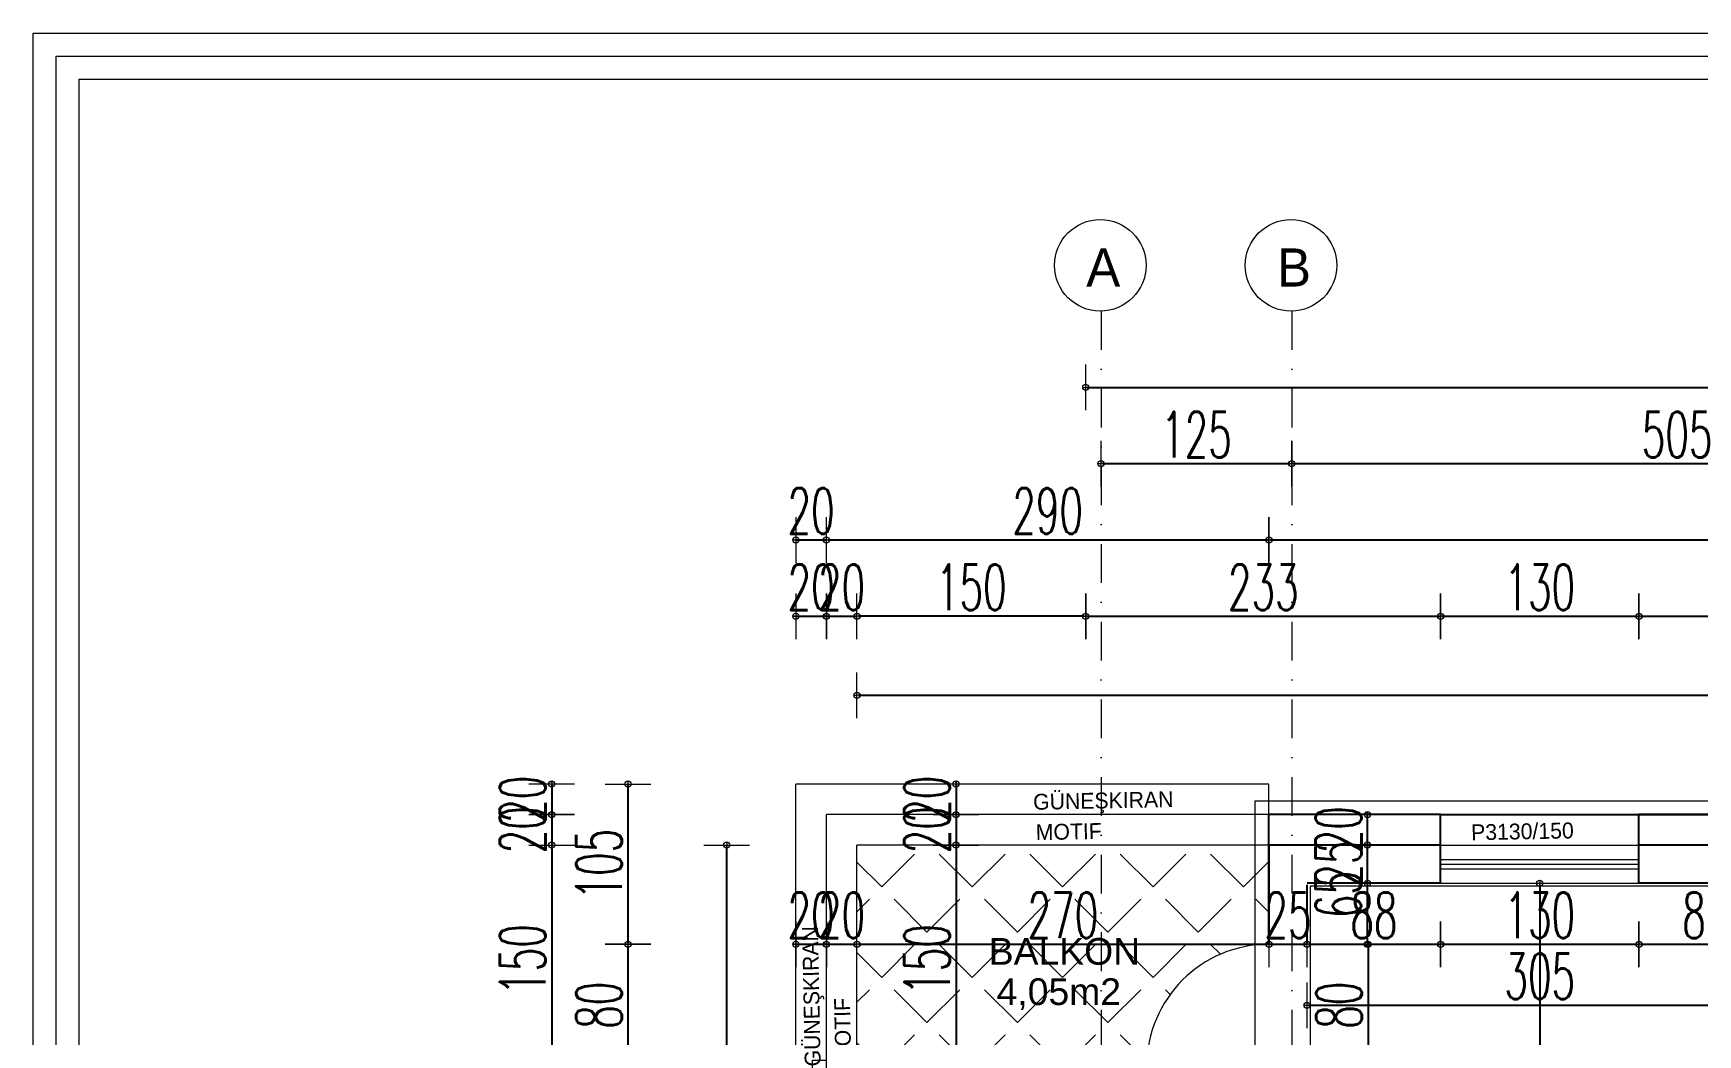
# Model space of a CAD drawing. Header units: millimetres. Extents: x -16104 to 67872, y -88009 to 12107.
# Drawn here: x 21110 to 22201, y 11451 to 12107 of the extents above; entities that cross this region are included whole.
import ezdxf

# ---------------------------------------------------------------- set-up
doc = ezdxf.new("R2010")
doc.units = ezdxf.units.MM
doc.linetypes.add('ACAD_ISO07W100', pattern=[3, 0, -3])
doc.linetypes.add('DASHDOTX2', pattern=[50.8, 25.4, -12.7, 0, -12.7])
doc.layers.get('0').update_dxf_attribs({"color": 241})
for name, color, linetype, lineweight in [('AKS', 1, 'ACAD_ISO07W100', 5), ('akslar', 144, 'Continuous', 20), ('balkon', 6, 'Continuous', 5), ('c05', 32, 'Continuous', 13), ('duvar', 123, 'Continuous', 25), ('emsal&kolon', 1, 'Continuous', 5), ('kapı', 3, 'Continuous', 5), ('OLCU', 54, 'Continuous', 13), ('pencere', 5, 'Continuous', 5), ('POZ', 36, 'Continuous', 18), ('SıVA', 40, 'Continuous', 9), ('ÖLÇÜ', 252, 'Continuous', 20)]:
    doc.layers.add(name, color=color, linetype=linetype, lineweight=lineweight)
doc.styles.add('DIM', font='Txttw.shx', dxfattribs={"width": 0.6})
doc.styles.add('M2', font='stylu.ttf', dxfattribs={"height": 10})
doc.dimstyles.new('50', dxfattribs={"dimscale": 0, "dimtxt": 30, "dimasz": 1, "dimexe": 0, "dimexo": 2, "dimgap": 4, "dimtad": 1, "dimdec": 0, "dimzin": 0, "dimdsep": 46, "dimtxsty": 'DIM', "dimblk1": 'DOT', "dimblk2": 'DOT', "dimsah": 1, "dimcen": 1.5, "dimdle": 3, "dimse1": 1, "dimse2": 1, "dimclrd": 256, "dimclre": 9, "dimclrt": 256, "dimadec": 0, "dimazin": 0, "dimtfac": 0.24, "dimtdec": 0, "dimtix": 1, "dimtmove": 2, "dimatfit": 3, "dimldrblk": 'DOT', "dimfxl": 0, "dimtolj": 1, "dimtzin": 15, "dimarcsym": 0})

# ---------------------------------------------------------------- blocks, each defined once
blk = doc.blocks.new('DOT')
for p, q in [((0, 15), (0, -15)), ((-2, 0), (0, 0)), ((2, 0), (0, 0))]:
    blk.add_line(p, q)
blk.add_circle((0, 0), 2)
blk = doc.blocks.new('*D4825')
at = {"layer": 'Defpoints', "color": 0, "transparency": 16777216}
for p in [(21609.8, 11510), (21629.8, 11510), (21629.8, 11510)]:
    blk.add_point(p, dxfattribs=at)
at = {"layer": 'OLCU', "lineweight": -2, "transparency": 16777216}
for p, q in [((21608.8, 11510), (21607.8, 11510)), ((21609.8, 11510), (21629.8, 11510)), ((21630.8, 11510), (21631.8, 11510))]:
    blk.add_line(p, q, dxfattribs=at)
blk.add_blockref('DOT', (21609.8, 11510), dxfattribs=at)
at = {"layer": 'OLCU', "lineweight": -2, "transparency": 16777216, "rotation": 180}
blk.add_blockref('DOT', (21629.8, 11510), dxfattribs=at)
at = {"layer": 'OLCU', "transparency": 16777216, "insert": (21619.8, 11529), "char_height": 30, "attachment_point": 5, "style": 'DIM'}
blk.add_mtext('\\A1;20', dxfattribs=at)
blk = doc.blocks.new('*D5136')
at = {"layer": 'Defpoints', "color": 0, "transparency": 16777216}
for p in [(21629.8, 11510), (21649.8, 11510), (21649.8, 11510)]:
    blk.add_point(p, dxfattribs=at)
at = {"layer": 'OLCU', "lineweight": -2, "transparency": 16777216}
for p, q in [((21628.8, 11510), (21627.8, 11510)), ((21629.8, 11510), (21649.8, 11510)), ((21650.8, 11510), (21651.8, 11510))]:
    blk.add_line(p, q, dxfattribs=at)
blk.add_blockref('DOT', (21629.8, 11510), dxfattribs=at)
at = {"layer": 'OLCU', "lineweight": -2, "transparency": 16777216, "rotation": 180}
blk.add_blockref('DOT', (21649.8, 11510), dxfattribs=at)
at = {"layer": 'OLCU', "transparency": 16777216, "insert": (21639.8, 11529), "char_height": 30, "attachment_point": 5, "style": 'DIM'}
blk.add_mtext('\\A1;20', dxfattribs=at)
blk = doc.blocks.new('*D5137')
at = {"layer": 'Defpoints', "color": 0, "transparency": 16777216}
for p in [(21649.8, 11510), (21919.8, 11510), (21919.8, 11510)]:
    blk.add_point(p, dxfattribs=at)
at = {"layer": 'OLCU', "lineweight": -2, "transparency": 16777216}
blk.add_line((21650.8, 11510), (21918.8, 11510), dxfattribs=at)
at = {"layer": 'OLCU', "lineweight": -2, "transparency": 16777216, "rotation": 180}
blk.add_blockref('DOT', (21649.8, 11510), dxfattribs=at)
at = {"layer": 'OLCU', "lineweight": -2, "transparency": 16777216}
blk.add_blockref('DOT', (21919.8, 11510), dxfattribs=at)
at = {"layer": 'OLCU', "transparency": 16777216, "insert": (21784.8, 11529), "char_height": 30, "attachment_point": 5, "style": 'DIM'}
blk.add_mtext('\\A1;270', dxfattribs=at)
blk = doc.blocks.new('*D5138')
at = {"layer": 'Defpoints', "color": 0, "transparency": 16777216}
for p in [(21919.8, 11510), (21944.8, 11510), (21944.8, 11510)]:
    blk.add_point(p, dxfattribs=at)
at = {"layer": 'OLCU', "lineweight": -2, "transparency": 16777216}
for p, q in [((21918.8, 11510), (21917.8, 11510)), ((21919.8, 11510), (21944.8, 11510)), ((21945.8, 11510), (21946.8, 11510))]:
    blk.add_line(p, q, dxfattribs=at)
blk.add_blockref('DOT', (21919.8, 11510), dxfattribs=at)
at = {"layer": 'OLCU', "lineweight": -2, "transparency": 16777216, "rotation": 180}
blk.add_blockref('DOT', (21944.8, 11510), dxfattribs=at)
at = {"layer": 'OLCU', "transparency": 16777216, "insert": (21932.3, 11529), "char_height": 30, "attachment_point": 5, "style": 'DIM'}
blk.add_mtext('\\A1;25', dxfattribs=at)
blk = doc.blocks.new('*D5139')
at = {"layer": 'Defpoints', "color": 0, "transparency": 16777216}
for p in [(21944.8, 11550), (22032.3, 11550), (22032.3, 11510)]:
    blk.add_point(p, dxfattribs=at)
at = {"layer": 'OLCU', "lineweight": -2, "transparency": 16777216}
blk.add_line((21945.8, 11510), (22031.3, 11510), dxfattribs=at)
at = {"layer": 'OLCU', "lineweight": -2, "transparency": 16777216, "rotation": 180}
blk.add_blockref('DOT', (21944.8, 11510), dxfattribs=at)
at = {"layer": 'OLCU', "lineweight": -2, "transparency": 16777216}
blk.add_blockref('DOT', (22032.3, 11510), dxfattribs=at)
at = {"layer": 'OLCU', "transparency": 16777216, "insert": (21988.6, 11529), "char_height": 30, "attachment_point": 5, "style": 'DIM'}
blk.add_mtext('\\A1;88', dxfattribs=at)
blk = doc.blocks.new('*D5140')
at = {"layer": 'Defpoints', "color": 0, "transparency": 16777216}
for p in [(22032.3, 11550), (22162.3, 11550), (22162.3, 11510)]:
    blk.add_point(p, dxfattribs=at)
at = {"layer": 'OLCU', "lineweight": -2, "transparency": 16777216}
blk.add_line((22033.3, 11510), (22161.3, 11510), dxfattribs=at)
at = {"layer": 'OLCU', "lineweight": -2, "transparency": 16777216, "rotation": 180}
blk.add_blockref('DOT', (22032.3, 11510), dxfattribs=at)
at = {"layer": 'OLCU', "lineweight": -2, "transparency": 16777216}
blk.add_blockref('DOT', (22162.3, 11510), dxfattribs=at)
at = {"layer": 'OLCU', "transparency": 16777216, "insert": (22097.3, 11529), "char_height": 30, "attachment_point": 5, "style": 'DIM'}
blk.add_mtext('\\A1;130', dxfattribs=at)
blk = doc.blocks.new('*D5141')
at = {"layer": 'Defpoints', "color": 0, "transparency": 16777216}
for p in [(22162.3, 11550), (22249.8, 11550), (22249.8, 11510)]:
    blk.add_point(p, dxfattribs=at)
at = {"layer": 'OLCU', "lineweight": -2, "transparency": 16777216}
blk.add_line((22163.3, 11510), (22248.8, 11510), dxfattribs=at)
at = {"layer": 'OLCU', "lineweight": -2, "transparency": 16777216, "rotation": 180}
blk.add_blockref('DOT', (22162.3, 11510), dxfattribs=at)
at = {"layer": 'OLCU', "lineweight": -2, "transparency": 16777216}
blk.add_blockref('DOT', (22249.8, 11510), dxfattribs=at)
at = {"layer": 'OLCU', "transparency": 16777216, "insert": (22206.1, 11529), "char_height": 30, "attachment_point": 5, "style": 'DIM'}
blk.add_mtext('\\A1;88', dxfattribs=at)
blk = doc.blocks.new('*D4830')
at = {"layer": 'Defpoints', "color": 0, "transparency": 16777216}
for p in [(21944.8, 11495), (22249.8, 11495), (22249.8, 11470)]:
    blk.add_point(p, dxfattribs=at)
at = {"layer": 'OLCU', "lineweight": -2, "transparency": 16777216}
blk.add_line((21945.8, 11470), (22248.8, 11470), dxfattribs=at)
at = {"layer": 'OLCU', "lineweight": -2, "transparency": 16777216, "rotation": 180}
blk.add_blockref('DOT', (21944.8, 11470), dxfattribs=at)
at = {"layer": 'OLCU', "lineweight": -2, "transparency": 16777216}
blk.add_blockref('DOT', (22249.8, 11470), dxfattribs=at)
at = {"layer": 'OLCU', "transparency": 16777216, "insert": (22097.3, 11489), "char_height": 30, "attachment_point": 5, "style": 'DIM'}
blk.add_mtext('\\A1;305', dxfattribs=at)
blk = doc.blocks.new('*D4836')
at = {"layer": 'Defpoints', "color": 0, "transparency": 16777216}
for p in [(21714.8, 11615), (21714.8, 11595), (21714.8, 11595)]:
    blk.add_point(p, dxfattribs=at)
at = {"layer": 'OLCU', "lineweight": -2, "transparency": 16777216}
for p, q in [((21714.8, 11616), (21714.8, 11617)), ((21714.8, 11615), (21714.8, 11595)), ((21714.8, 11594), (21714.8, 11593))]:
    blk.add_line(p, q, dxfattribs=at)
for p, rotation in [((21714.8, 11615), 270), ((21714.8, 11595), 90)]:
    blk.add_blockref('DOT', p, dxfattribs=dict(at, rotation=rotation))
at = {"layer": 'OLCU', "transparency": 16777216, "insert": (21695.8, 11605), "char_height": 30, "attachment_point": 5, "rotation": 90, "style": 'DIM'}
blk.add_mtext('\\A1;20', dxfattribs=at)
blk = doc.blocks.new('*D5147')
at = {"layer": 'Defpoints', "color": 0, "transparency": 16777216}
for p in [(21714.8, 11595), (21714.8, 11575), (21714.8, 11575)]:
    blk.add_point(p, dxfattribs=at)
at = {"layer": 'OLCU', "lineweight": -2, "transparency": 16777216}
for p, q in [((21714.8, 11596), (21714.8, 11597)), ((21714.8, 11595), (21714.8, 11575)), ((21714.8, 11574), (21714.8, 11573))]:
    blk.add_line(p, q, dxfattribs=at)
for p, rotation in [((21714.8, 11595), 270), ((21714.8, 11575), 90)]:
    blk.add_blockref('DOT', p, dxfattribs=dict(at, rotation=rotation))
at = {"layer": 'OLCU', "transparency": 16777216, "insert": (21695.8, 11585), "char_height": 30, "attachment_point": 5, "rotation": 90, "style": 'DIM'}
blk.add_mtext('\\A1;20', dxfattribs=at)
blk = doc.blocks.new('*D5148')
at = {"layer": 'Defpoints', "color": 0, "transparency": 16777216}
for p in [(21714.8, 11575), (21714.8, 11425), (21714.8, 11425)]:
    blk.add_point(p, dxfattribs=at)
at = {"layer": 'OLCU', "lineweight": -2, "transparency": 16777216}
blk.add_line((21714.8, 11574), (21714.8, 11426), dxfattribs=at)
for p, rotation in [((21714.8, 11575), 90), ((21714.8, 11425), 270)]:
    blk.add_blockref('DOT', p, dxfattribs=dict(at, rotation=rotation))
at = {"layer": 'OLCU', "transparency": 16777216, "insert": (21695.8, 11500), "char_height": 30, "attachment_point": 5, "rotation": 90, "style": 'DIM'}
blk.add_mtext('\\A1;150', dxfattribs=at)
blk = doc.blocks.new('*D4844')
at = {"layer": 'Defpoints', "color": 0, "transparency": 16777216}
for p in [(21953.1, 11575), (21984.4, 11575), (21953.1, 11550)]:
    blk.add_point(p, dxfattribs=at)
at = {"layer": 'OLCU', "lineweight": -2, "transparency": 16777216}
for p, q in [((21984.4, 11576), (21984.4, 11577)), ((21984.4, 11550), (21984.4, 11575)), ((21984.4, 11549), (21984.4, 11548))]:
    blk.add_line(p, q, dxfattribs=at)
for p, rotation in [((21984.4, 11575), 270), ((21984.4, 11550), 90)]:
    blk.add_blockref('DOT', p, dxfattribs=dict(at, rotation=rotation))
at = {"layer": 'OLCU', "transparency": 16777216, "insert": (21965.4, 11562.5), "char_height": 30, "attachment_point": 5, "rotation": 90, "style": 'DIM'}
blk.add_mtext('\\A1;25', dxfattribs=at)
blk = doc.blocks.new('*D4845')
at = {"layer": 'Defpoints', "color": 0, "transparency": 16777216}
for p in [(21984.4, 11595), (21984.4, 11595), (21984.4, 11575)]:
    blk.add_point(p, dxfattribs=at)
at = {"layer": 'OLCU', "lineweight": -2, "transparency": 16777216}
for p, q in [((21984.4, 11596), (21984.4, 11597)), ((21984.4, 11575), (21984.4, 11595)), ((21984.4, 11574), (21984.4, 11573))]:
    blk.add_line(p, q, dxfattribs=at)
for p, rotation in [((21984.4, 11595), 270), ((21984.4, 11575), 90)]:
    blk.add_blockref('DOT', p, dxfattribs=dict(at, rotation=rotation))
at = {"layer": 'OLCU', "transparency": 16777216, "insert": (21965.4, 11585), "char_height": 30, "attachment_point": 5, "rotation": 90, "style": 'DIM'}
blk.add_mtext('\\A1;20', dxfattribs=at)
blk = doc.blocks.new('*D4846')
at = {"layer": 'Defpoints', "color": 0, "transparency": 16777216}
for p in [(21928.1, 11575), (21928.1, 11510), (21984.3, 11510)]:
    blk.add_point(p, dxfattribs=at)
at = {"layer": 'OLCU', "lineweight": -2, "transparency": 16777216}
blk.add_line((21984.3, 11574), (21984.3, 11511), dxfattribs=at)
for p, rotation in [((21984.3, 11575), 90), ((21984.3, 11510), 270)]:
    blk.add_blockref('DOT', p, dxfattribs=dict(at, rotation=rotation))
at = {"layer": 'OLCU', "transparency": 16777216, "insert": (21965.3, 11542.5), "char_height": 30, "attachment_point": 5, "rotation": 90, "style": 'DIM'}
blk.add_mtext('\\A1;65', dxfattribs=at)
blk = doc.blocks.new('*D4847')
at = {"layer": 'Defpoints', "color": 0, "transparency": 16777216}
for p in [(21928.1, 11510), (21928.1, 11430), (21984.8, 11430)]:
    blk.add_point(p, dxfattribs=at)
at = {"layer": 'OLCU', "lineweight": -2, "transparency": 16777216}
blk.add_line((21984.8, 11509), (21984.8, 11431), dxfattribs=at)
for p, rotation in [((21984.8, 11510), 90), ((21984.8, 11430), 270)]:
    blk.add_blockref('DOT', p, dxfattribs=dict(at, rotation=rotation))
at = {"layer": 'OLCU', "transparency": 16777216, "insert": (21965.8, 11470), "char_height": 30, "attachment_point": 5, "rotation": 90, "style": 'DIM'}
blk.add_mtext('\\A1;80', dxfattribs=at)
blk = doc.blocks.new('*D5159')
at = {"layer": 'Defpoints', "color": 0, "transparency": 16777216}
for p in [(22097.3, 11550), (22097.3, 11149.7), (22097.3, 11149.7)]:
    blk.add_point(p, dxfattribs=at)
at = {"layer": 'OLCU', "lineweight": -2, "transparency": 16777216}
blk.add_line((22097.3, 11549), (22097.3, 11150.7), dxfattribs=at)
for p, rotation in [((22097.3, 11550), 90), ((22097.3, 11149.7), 270)]:
    blk.add_blockref('DOT', p, dxfattribs=dict(at, rotation=rotation))
at = {"layer": 'OLCU', "transparency": 16777216, "insert": (22078.3, 11349.9), "char_height": 30, "attachment_point": 5, "rotation": 90, "style": 'DIM'}
blk.add_mtext('\\A1;400', dxfattribs=at)
blk = doc.blocks.new('*D4980')
at = {"layer": 'Defpoints', "color": 0, "transparency": 16777216}
for p in [(22032.3, 11725), (21799.8, 11675), (22032.3, 11675)]:
    blk.add_point(p, dxfattribs=at)
at = {"layer": 'OLCU', "lineweight": -2, "transparency": 16777216}
blk.add_line((21800.8, 11725), (22031.3, 11725), dxfattribs=at)
at = {"layer": 'OLCU', "lineweight": -2, "transparency": 16777216, "rotation": 180}
blk.add_blockref('DOT', (21799.8, 11725), dxfattribs=at)
at = {"layer": 'OLCU', "lineweight": -2, "transparency": 16777216}
blk.add_blockref('DOT', (22032.3, 11725), dxfattribs=at)
at = {"layer": 'OLCU', "transparency": 16777216, "insert": (21916.1, 11744), "char_height": 30, "attachment_point": 5, "style": 'DIM'}
blk.add_mtext('\\A1;233', dxfattribs=at)
blk = doc.blocks.new('*D4981')
at = {"layer": 'Defpoints', "color": 0, "transparency": 16777216}
for p in [(22162.3, 11725), (22032.3, 11675), (22162.3, 11675)]:
    blk.add_point(p, dxfattribs=at)
at = {"layer": 'OLCU', "lineweight": -2, "transparency": 16777216}
blk.add_line((22033.3, 11725), (22161.3, 11725), dxfattribs=at)
at = {"layer": 'OLCU', "lineweight": -2, "transparency": 16777216, "rotation": 180}
blk.add_blockref('DOT', (22032.3, 11725), dxfattribs=at)
at = {"layer": 'OLCU', "lineweight": -2, "transparency": 16777216}
blk.add_blockref('DOT', (22162.3, 11725), dxfattribs=at)
at = {"layer": 'OLCU', "transparency": 16777216, "insert": (22097.3, 11744), "char_height": 30, "attachment_point": 5, "style": 'DIM'}
blk.add_mtext('\\A1;130', dxfattribs=at)
blk = doc.blocks.new('*D4982')
at = {"layer": 'Defpoints', "color": 0, "transparency": 16777216}
for p in [(22597.3, 11725), (22162.3, 11675), (22597.3, 11675)]:
    blk.add_point(p, dxfattribs=at)
at = {"layer": 'OLCU', "lineweight": -2, "transparency": 16777216}
blk.add_line((22163.3, 11725), (22596.3, 11725), dxfattribs=at)
at = {"layer": 'OLCU', "lineweight": -2, "transparency": 16777216, "rotation": 180}
blk.add_blockref('DOT', (22162.3, 11725), dxfattribs=at)
at = {"layer": 'OLCU', "lineweight": -2, "transparency": 16777216}
blk.add_blockref('DOT', (22597.3, 11725), dxfattribs=at)
at = {"layer": 'OLCU', "transparency": 16777216, "insert": (22379.8, 11744), "char_height": 30, "attachment_point": 5, "style": 'DIM'}
blk.add_mtext('\\A1;435', dxfattribs=at)
blk = doc.blocks.new('*D4989')
at = {"layer": 'Defpoints', "color": 0, "transparency": 16777216}
for p in [(21919.8, 11775), (23729.8, 11775), (23729.8, 11740)]:
    blk.add_point(p, dxfattribs=at)
at = {"layer": 'OLCU', "lineweight": -2, "transparency": 16777216}
blk.add_line((21920.8, 11775), (23728.8, 11775), dxfattribs=at)
at = {"layer": 'OLCU', "lineweight": -2, "transparency": 16777216, "rotation": 180}
blk.add_blockref('DOT', (21919.8, 11775), dxfattribs=at)
at = {"layer": 'OLCU', "lineweight": -2, "transparency": 16777216}
blk.add_blockref('DOT', (23729.8, 11775), dxfattribs=at)
at = {"layer": 'OLCU', "transparency": 16777216, "insert": (22824.8, 11794), "char_height": 30, "attachment_point": 5, "style": 'DIM'}
blk.add_mtext('\\A1;1810', dxfattribs=at)
blk = doc.blocks.new('*D4990')
at = {"layer": 'Defpoints', "color": 0, "transparency": 16777216}
for p in [(21799.8, 11790), (21809.8, 10777.8), (21809.8, 10742.8)]:
    blk.add_point(p, dxfattribs=at)
at = {"layer": 'OLCU', "lineweight": -2, "transparency": 16777216}
for p, q in [((21798.8, 10777.8), (21797.8, 10777.8)), ((21799.8, 10777.8), (21809.8, 10777.8)), ((21810.8, 10777.8), (21811.8, 10777.8))]:
    blk.add_line(p, q, dxfattribs=at)
blk.add_blockref('DOT', (21799.8, 10777.8), dxfattribs=at)
at = {"layer": 'OLCU', "lineweight": -2, "transparency": 16777216, "rotation": 180}
blk.add_blockref('DOT', (21809.8, 10777.8), dxfattribs=at)
at = {"layer": 'OLCU', "transparency": 16777216, "insert": (21804.8, 10796.8), "char_height": 30, "attachment_point": 5, "style": 'DIM'}
blk.add_mtext('\\A1;10', dxfattribs=at)
blk = doc.blocks.new('*D4991')
at = {"layer": 'Defpoints', "color": 0, "transparency": 16777216}
for p in [(21809.8, 11825), (21934.8, 11825), (21934.8, 11825)]:
    blk.add_point(p, dxfattribs=at)
at = {"layer": 'OLCU', "lineweight": -2, "transparency": 16777216}
blk.add_line((21810.8, 11825), (21933.8, 11825), dxfattribs=at)
at = {"layer": 'OLCU', "lineweight": -2, "transparency": 16777216, "rotation": 180}
blk.add_blockref('DOT', (21809.8, 11825), dxfattribs=at)
at = {"layer": 'OLCU', "lineweight": -2, "transparency": 16777216}
blk.add_blockref('DOT', (21934.8, 11825), dxfattribs=at)
at = {"layer": 'OLCU', "transparency": 16777216, "insert": (21872.3, 11844), "char_height": 30, "attachment_point": 5, "style": 'DIM'}
blk.add_mtext('\\A1;125', dxfattribs=at)
blk = doc.blocks.new('*D4992')
at = {"layer": 'Defpoints', "color": 0, "transparency": 16777216}
for p in [(21934.8, 11825), (22439.8, 11825), (22439.8, 10777.8)]:
    blk.add_point(p, dxfattribs=at)
at = {"layer": 'OLCU', "lineweight": -2, "transparency": 16777216}
blk.add_line((21935.8, 11825), (22438.8, 11825), dxfattribs=at)
at = {"layer": 'OLCU', "lineweight": -2, "transparency": 16777216, "rotation": 180}
blk.add_blockref('DOT', (21934.8, 11825), dxfattribs=at)
at = {"layer": 'OLCU', "lineweight": -2, "transparency": 16777216}
blk.add_blockref('DOT', (22439.8, 11825), dxfattribs=at)
at = {"layer": 'OLCU', "transparency": 16777216, "insert": (22187.3, 11844), "char_height": 30, "attachment_point": 5, "style": 'DIM'}
blk.add_mtext('\\A1;505', dxfattribs=at)
blk = doc.blocks.new('*D4999')
at = {"layer": 'Defpoints', "color": 0, "transparency": 16777216}
for p in [(23849.8, 11875), (21799.8, 11840), (23849.8, 11840)]:
    blk.add_point(p, dxfattribs=at)
at = {"layer": 'OLCU', "lineweight": -2, "transparency": 16777216}
blk.add_line((21800.8, 11875), (23848.8, 11875), dxfattribs=at)
at = {"layer": 'OLCU', "lineweight": -2, "transparency": 16777216, "rotation": 180}
blk.add_blockref('DOT', (21799.8, 11875), dxfattribs=at)
at = {"layer": 'OLCU', "lineweight": -2, "transparency": 16777216}
blk.add_blockref('DOT', (23849.8, 11875), dxfattribs=at)
at = {"layer": 'OLCU', "transparency": 16777216, "insert": (22824.8, 11894), "char_height": 30, "attachment_point": 5, "style": 'DIM'}
blk.add_mtext('\\A1;2050', dxfattribs=at)
blk = doc.blocks.new('*D5035')
at = {"layer": 'Defpoints', "color": 0, "transparency": 16777216}
for p in [(21549.8, 11615), (21499.8, 11510), (21549.8, 11510)]:
    blk.add_point(p, dxfattribs=at)
at = {"layer": 'OLCU', "lineweight": -2, "transparency": 16777216}
blk.add_line((21499.8, 11614), (21499.8, 11511), dxfattribs=at)
for p, rotation in [((21499.8, 11615), 90), ((21499.8, 11510), 270)]:
    blk.add_blockref('DOT', p, dxfattribs=dict(at, rotation=rotation))
at = {"layer": 'OLCU', "transparency": 16777216, "insert": (21480.8, 11562.5), "char_height": 30, "attachment_point": 5, "rotation": 90, "style": 'DIM'}
blk.add_mtext('\\A1;105', dxfattribs=at)
blk = doc.blocks.new('*D5036')
at = {"layer": 'Defpoints', "color": 0, "transparency": 16777216}
for p in [(21549.8, 11510), (21499.8, 11430), (21549.8, 11430)]:
    blk.add_point(p, dxfattribs=at)
at = {"layer": 'OLCU', "lineweight": -2, "transparency": 16777216}
blk.add_line((21499.8, 11509), (21499.8, 11431), dxfattribs=at)
for p, rotation in [((21499.8, 11510), 90), ((21499.8, 11430), 270)]:
    blk.add_blockref('DOT', p, dxfattribs=dict(at, rotation=rotation))
at = {"layer": 'OLCU', "transparency": 16777216, "insert": (21480.8, 11470), "char_height": 30, "attachment_point": 5, "rotation": 90, "style": 'DIM'}
blk.add_mtext('\\A1;80', dxfattribs=at)
blk = doc.blocks.new('*D5045')
at = {"layer": 'Defpoints', "color": 0, "transparency": 16777216}
for p in [(21549.8, 11575), (21449.8, 11425), (21549.8, 11425)]:
    blk.add_point(p, dxfattribs=at)
at = {"layer": 'OLCU', "lineweight": -2, "transparency": 16777216}
blk.add_line((21449.8, 11574), (21449.8, 11426), dxfattribs=at)
for p, rotation in [((21449.8, 11575), 90), ((21449.8, 11425), 270)]:
    blk.add_blockref('DOT', p, dxfattribs=dict(at, rotation=rotation))
at = {"layer": 'OLCU', "transparency": 16777216, "insert": (21430.8, 11500), "char_height": 30, "attachment_point": 5, "rotation": 90, "style": 'DIM'}
blk.add_mtext('\\A1;150', dxfattribs=at)
blk = doc.blocks.new('*D5046')
at = {"layer": 'Defpoints', "color": 0, "transparency": 16777216}
for p in [(21549.8, 11615), (21449.8, 11595), (21549.8, 11595)]:
    blk.add_point(p, dxfattribs=at)
at = {"layer": 'OLCU', "lineweight": -2, "transparency": 16777216}
for p, q in [((21449.8, 11616), (21449.8, 11617)), ((21449.8, 11615), (21449.8, 11595)), ((21449.8, 11594), (21449.8, 11593))]:
    blk.add_line(p, q, dxfattribs=at)
for p, rotation in [((21449.8, 11615), 270), ((21449.8, 11595), 90)]:
    blk.add_blockref('DOT', p, dxfattribs=dict(at, rotation=rotation))
at = {"layer": 'OLCU', "transparency": 16777216, "insert": (21430.8, 11605), "char_height": 30, "attachment_point": 5, "rotation": 90, "style": 'DIM'}
blk.add_mtext('\\A1;20', dxfattribs=at)
blk = doc.blocks.new('*D5056')
at = {"layer": 'Defpoints', "color": 0, "transparency": 16777216}
for p in [(21629.8, 11775), (21609.8, 11675), (21629.8, 11675)]:
    blk.add_point(p, dxfattribs=at)
at = {"layer": 'OLCU', "lineweight": -2, "transparency": 16777216}
for p, q in [((21608.8, 11775), (21607.8, 11775)), ((21609.8, 11775), (21629.8, 11775)), ((21630.8, 11775), (21631.8, 11775))]:
    blk.add_line(p, q, dxfattribs=at)
blk.add_blockref('DOT', (21609.8, 11775), dxfattribs=at)
at = {"layer": 'OLCU', "lineweight": -2, "transparency": 16777216, "rotation": 180}
blk.add_blockref('DOT', (21629.8, 11775), dxfattribs=at)
at = {"layer": 'OLCU', "transparency": 16777216, "insert": (21619.8, 11794), "char_height": 30, "attachment_point": 5, "style": 'DIM'}
blk.add_mtext('\\A1;20', dxfattribs=at)
blk = doc.blocks.new('*D5057')
at = {"layer": 'Defpoints', "color": 0, "transparency": 16777216}
for p in [(21919.8, 11775), (21629.8, 11675), (21919.8, 11675)]:
    blk.add_point(p, dxfattribs=at)
at = {"layer": 'OLCU', "lineweight": -2, "transparency": 16777216}
blk.add_line((21630.8, 11775), (21918.8, 11775), dxfattribs=at)
at = {"layer": 'OLCU', "lineweight": -2, "transparency": 16777216, "rotation": 180}
blk.add_blockref('DOT', (21629.8, 11775), dxfattribs=at)
at = {"layer": 'OLCU', "lineweight": -2, "transparency": 16777216}
blk.add_blockref('DOT', (21919.8, 11775), dxfattribs=at)
at = {"layer": 'OLCU', "transparency": 16777216, "insert": (21774.8, 11794), "char_height": 30, "attachment_point": 5, "style": 'DIM'}
blk.add_mtext('\\A1;290', dxfattribs=at)
blk = doc.blocks.new('*D5087')
at = {"layer": 'Defpoints', "color": 0, "transparency": 16777216}
for p in [(21649.8, 11673.2), (23999.8, 11673.2), (23999.8, 11673.2)]:
    blk.add_point(p, dxfattribs=at)
at = {"layer": 'OLCU', "lineweight": -2, "transparency": 16777216}
blk.add_line((21650.8, 11673.2), (23998.8, 11673.2), dxfattribs=at)
at = {"layer": 'OLCU', "lineweight": -2, "transparency": 16777216, "rotation": 180}
blk.add_blockref('DOT', (21649.8, 11673.2), dxfattribs=at)
at = {"layer": 'OLCU', "lineweight": -2, "transparency": 16777216}
blk.add_blockref('DOT', (23999.8, 11673.2), dxfattribs=at)
at = {"layer": 'OLCU', "transparency": 16777216, "insert": (22824.8, 11692.2), "char_height": 30, "attachment_point": 5, "style": 'DIM'}
blk.add_mtext('\\A1;2350', dxfattribs=at)
blk = doc.blocks.new('*D5089')
at = {"layer": 'Defpoints', "color": 0, "transparency": 16777216}
for p in [(21564.5, 11575), (21564.5, 11575), (21564.5, 9465.5)]:
    blk.add_point(p, dxfattribs=at)
at = {"layer": 'OLCU', "lineweight": -2, "transparency": 16777216}
blk.add_line((21564.5, 9466.5), (21564.5, 11574), dxfattribs=at)
for p, rotation in [((21564.5, 11575), 90), ((21564.5, 9465.5), 270)]:
    blk.add_blockref('DOT', p, dxfattribs=dict(at, rotation=rotation))
at = {"layer": 'OLCU', "transparency": 16777216, "insert": (21545.5, 10520.3), "char_height": 30, "attachment_point": 5, "rotation": 90, "style": 'DIM'}
blk.add_mtext('\\A1;2110', dxfattribs=at)
blk = doc.blocks.new('*D5091')
at = {"layer": 'Defpoints', "color": 0, "transparency": 16777216}
for p in [(21649.8, 11725), (21649.8, 11725), (21799.8, 11725)]:
    blk.add_point(p, dxfattribs=at)
at = {"layer": 'OLCU', "lineweight": -2, "transparency": 16777216}
blk.add_line((21798.8, 11725), (21650.8, 11725), dxfattribs=at)
at = {"layer": 'OLCU', "lineweight": -2, "transparency": 16777216, "rotation": 180}
blk.add_blockref('DOT', (21649.8, 11725), dxfattribs=at)
at = {"layer": 'OLCU', "lineweight": -2, "transparency": 16777216}
blk.add_blockref('DOT', (21799.8, 11725), dxfattribs=at)
at = {"layer": 'OLCU', "transparency": 16777216, "insert": (21724.8, 11744), "char_height": 30, "attachment_point": 5, "style": 'DIM'}
blk.add_mtext('\\A1;150', dxfattribs=at)
blk = doc.blocks.new('*D5092')
at = {"layer": 'Defpoints', "color": 0, "transparency": 16777216}
for p in [(21649.8, 11725), (21629.8, 11625), (21649.8, 11625)]:
    blk.add_point(p, dxfattribs=at)
at = {"layer": 'OLCU', "lineweight": -2, "transparency": 16777216}
for p, q in [((21628.8, 11725), (21627.8, 11725)), ((21629.8, 11725), (21649.8, 11725)), ((21650.8, 11725), (21651.8, 11725))]:
    blk.add_line(p, q, dxfattribs=at)
blk.add_blockref('DOT', (21629.8, 11725), dxfattribs=at)
at = {"layer": 'OLCU', "lineweight": -2, "transparency": 16777216, "rotation": 180}
blk.add_blockref('DOT', (21649.8, 11725), dxfattribs=at)
at = {"layer": 'OLCU', "transparency": 16777216, "insert": (21639.8, 11744), "char_height": 30, "attachment_point": 5, "style": 'DIM'}
blk.add_mtext('\\A1;20', dxfattribs=at)
blk = doc.blocks.new('*D5093')
at = {"layer": 'Defpoints', "color": 0, "transparency": 16777216}
for p in [(21629.8, 11725), (21609.8, 11625), (21629.8, 11625)]:
    blk.add_point(p, dxfattribs=at)
at = {"layer": 'OLCU', "lineweight": -2, "transparency": 16777216}
for p, q in [((21608.8, 11725), (21607.8, 11725)), ((21609.8, 11725), (21629.8, 11725)), ((21630.8, 11725), (21631.8, 11725))]:
    blk.add_line(p, q, dxfattribs=at)
blk.add_blockref('DOT', (21609.8, 11725), dxfattribs=at)
at = {"layer": 'OLCU', "lineweight": -2, "transparency": 16777216, "rotation": 180}
blk.add_blockref('DOT', (21629.8, 11725), dxfattribs=at)
at = {"layer": 'OLCU', "transparency": 16777216, "insert": (21619.8, 11744), "char_height": 30, "attachment_point": 5, "style": 'DIM'}
blk.add_mtext('\\A1;20', dxfattribs=at)
blk = doc.blocks.new('*D5102')
at = {"layer": 'Defpoints', "color": 0, "transparency": 16777216}
for p in [(21549.8, 11595), (21449.8, 11575), (21549.8, 11575)]:
    blk.add_point(p, dxfattribs=at)
at = {"layer": 'OLCU', "lineweight": -2, "transparency": 16777216}
for p, q in [((21449.8, 11596), (21449.8, 11597)), ((21449.8, 11595), (21449.8, 11575)), ((21449.8, 11574), (21449.8, 11573))]:
    blk.add_line(p, q, dxfattribs=at)
for p, rotation in [((21449.8, 11595), 270), ((21449.8, 11575), 90)]:
    blk.add_blockref('DOT', p, dxfattribs=dict(at, rotation=rotation))
at = {"layer": 'OLCU', "transparency": 16777216, "insert": (21430.8, 11585), "char_height": 30, "attachment_point": 5, "rotation": 90, "style": 'DIM'}
blk.add_mtext('\\A1;20', dxfattribs=at)

msp = doc.modelspace()

# ---------------------------------------------------------------- hatches: boundary and pattern name
at = {"layer": 'ÖLÇÜ'}
h = msp.add_hatch(dxfattribs=at)
h.set_pattern_fill('ANGLE,_O', color=256, scale=6, angle=45)
h.set_pattern_definition([(45, (7204.273, 17059.605), (-29.63485, 29.63485), [30.48, -11.43]), (135, (7204.273, 17059.605), (-29.63485, -29.63485), [30.48, -11.43])])
h.paths.add_polyline_path([(21649.8, 11575), (21649.8, 11425), (21809.8, 11425), (21809.8, 11575)])
h.paths.add_polyline_path([(21919.8, 11575), (21809.8, 11575), (21809.8, 11425), (21919.8, 11425), (21919.8, 11430), (21839.8, 11430, -0.414214), (21919.8, 11510)])
h.paths.add_polyline_path([(21617.7, 11551.5), (21661.9, 11551.5), (21661.9, 11506.5), (21617.7, 11506.5)], flags=9)
h.paths.add_polyline_path([(21754.2, 11551.5), (21815.5, 11551.5), (21815.5, 11506.5), (21754.2, 11506.5)], flags=9)
h.paths.add_polyline_path([(21673.3, 11563), (21673.3, 11607.1), (21718.3, 11607.1), (21718.3, 11563)], flags=9)
h.paths.add_polyline_path([(21673.3, 11471.1), (21673.3, 11529), (21718.3, 11529), (21718.3, 11471.1)], flags=24)
h.paths.add_polyline_path([(21673.3, 11390.5), (21673.3, 11434.6), (21718.3, 11434.6), (21718.3, 11390.5)], flags=9)
h.paths.add_polyline_path([(21738.6, 11492.3), (21827.3, 11492.3), (21827.3, 11462.5), (21738.6, 11462.5)], flags=9)
h.paths.add_polyline_path([(21735.7, 11518.7), (21839.8, 11518.7), (21839.8, 11491.9), (21735.7, 11491.9)], flags=9)
h.paths.add_polyline_path([(21910.2, 11551.5), (21954.4, 11551.5), (21954.4, 11506.5), (21910.2, 11506.5)], flags=9)

# ---------------------------------------------------------------- linework, layer by layer
at = {"layer": 'AKS', "linetype": 'ByBlock'}
for centre in [(21809.3, 11955), (21934.3, 11955)]:
    msp.add_circle(centre, 30, dxfattribs=at)
at = {"layer": 'akslar', "linetype": 'DASHDOTX2'}
for p, q in [((21809.8, 11925), (21809.8, 9115.5)), ((21934.8, 11925), (21934.8, 9115.5))]:
    msp.add_line(p, q, dxfattribs=at)
at = {"layer": 'balkon'}
for p, q in [((21609.8, 11425), (21609.8, 11615)), ((21919.8, 11615), (21609.8, 11615)), ((21919.8, 11595), (21919.8, 11615)), ((21629.8, 11425), (21629.8, 11595)), ((21919.8, 11595), (21629.8, 11595)), ((21649.8, 11425), (21649.8, 11575)), ((21919.8, 11575), (21649.8, 11575))]:
    msp.add_line(p, q, dxfattribs=at)
at = {"layer": 'c05'}
for points in [[(24640.4, 8939.6), (24640.4, 8729.3), (21110.1, 8729.3), (21110.1, 12107.1), (24640.4, 12107.1), (24640.4, 10251)], [(24625.4, 8939.6), (24625.4, 8744.3), (21125.1, 8744.3), (21125.1, 12092.1), (24625.4, 12092.1), (24625.4, 10251)], [(24610.4, 8939.6), (24610.4, 8759.3), (21140.1, 8759.3), (21140.1, 12077.1), (24610.4, 12077.1), (24610.4, 10251)]]:
    msp.add_lwpolyline(points, dxfattribs=at)
at = {"layer": 'duvar'}
for p, q in [((22032.3, 11595), (21919.8, 11595)), ((21919.8, 11575), (21919.8, 11595)), ((22032.3, 11550), (22032.3, 11595)), ((22032.3, 11595), (23617.3, 11595)), ((22314.8, 11595), (22162.3, 11595)), ((22162.3, 11550), (22162.3, 11595)), ((22032.3, 11575), (21919.8, 11575)), ((21919.8, 11510), (21919.8, 11575)), ((21919.8, 11575), (21919.8, 11510)), ((22314.8, 11575), (22162.3, 11575)), ((22032.3, 11550), (21944.8, 11550)), ((21944.8, 11510), (21944.8, 11549)), ((21944.8, 11510), (21944.8, 11549)), ((22249.8, 11550), (22162.3, 11550)), ((21919.8, 11510), (21944.8, 11510))]:
    msp.add_line(p, q, dxfattribs=at)
at = {"layer": 'kapı'}
msp.add_arc((21919.8, 11430), 80, 90, 180, dxfattribs=at)
at = {"layer": 'pencere'}
for p, q in [((22032.3, 11575), (22162.3, 11575)), ((22032.3, 11565.5), (22162.3, 11565.5)), ((22032.3, 11562.5), (22162.3, 11562.5)), ((22032.3, 11559.5), (22162.3, 11559.5)), ((22032.3, 11550), (22162.3, 11550))]:
    msp.add_line(p, q, dxfattribs=at)
at = {"layer": 'SıVA'}
for points in [[(23389.8, 10217), (23389.8, 9702.5), (23254.8, 9702.5), (23254.8, 9442.5), (22472.8, 9442.5), (22472.8, 9612.5), (22252.8, 9612.5), (22252.8, 10467), (21790.8, 10467), (21790.8, 10981.7), (21620.8, 10981.7), (21620.8, 11434), (21910.8, 11434), (21910.8, 11604), (23732.8, 11604), (23732.8, 11434), (24022.8, 11434), (24022.8, 10981.7), (23852.8, 10981.7), (23852.8, 10487), (23692.8, 10487), (23692.8, 10217)], [(22247.8, 11548), (21946.8, 11548), (21946.8, 11430), (21946.8, 11151.7), (22154.8, 11151.7), (22247.8, 11151.7)]]:
    msp.add_lwpolyline(points, close=True, dxfattribs=at)

# ---------------------------------------------------------------- texts
at = {"layer": 'AKS', "char_height": 25, "width": 35.659, "attachment_point": 1}
for s, insert in [('A', (21800.1, 11966.1)), ('B', (21925.1, 11966.1))]:
    msp.add_mtext(s, dxfattribs=dict(at, insert=insert))
at = {"layer": 'emsal&kolon', "char_height": 17.5, "width": 1076.841, "attachment_point": 9}
for s, insert in [('{\\fArial|b0|i0|c162|p34;BALKON}', (21835.4, 11496.3)), ('{\\fArial|b0|i0|c162|p34;4,05m2}', (21822.9, 11466.9))]:
    msp.add_mtext(s, dxfattribs=dict(at, insert=insert))
at = {"layer": 'POZ', "style": 'M2', "flags": 4}
for tag, p, rotation in [('GÜNEŞKIRAN', (21765.4, 11598.1), 1.1392), ('MOTIF', (21767.1, 11578.2), 1.1392), ('P3130/150', (22052.4, 11578.1), 1.1392), ('GÜNEŞKIRAN', (21626.1, 11430), 91.1392), ('MOTIF', (21646.1, 11431.6), 91.1392)]:
    msp.add_attdef(tag, p, 'K1 80/210', height=10.4, rotation=rotation, dxfattribs=at)

# ---------------------------------------------------------------- dimensions: what is measured, and where the dimension line sits
at = {"layer": 'OLCU'}
for base, p1, p2, picture, middle in [((23849.8, 11875), (21799.8, 11840), (23849.8, 11840), '*D4999', (22824.8, 11894)), ((21934.8, 11825), (21809.8, 11825), (21934.8, 11825), '*D4991', (21872.3, 11844)), ((22439.8, 11825), (21934.8, 11825), (22439.8, 10777.8), '*D4992', (22187.3, 11844)), ((21629.8, 11775), (21609.8, 11675), (21629.8, 11675), '*D5056', (21619.8, 11794)), ((21919.8, 11775), (21629.8, 11675), (21919.8, 11675), '*D5057', (21774.8, 11794)), ((23729.8, 11775), (21919.8, 11775), (23729.8, 11740), '*D4989', (22824.8, 11794)), ((21809.8, 10777.8), (21799.8, 11790), (21809.8, 10742.8), '*D4990', (21804.8, 10796.8)), ((21629.8, 11725), (21609.8, 11625), (21629.8, 11625), '*D5093', (21619.8, 11744)), ((21649.8, 11725), (21629.8, 11625), (21649.8, 11625), '*D5092', (21639.8, 11744)), ((21649.8, 11725), (21799.8, 11725), (21649.8, 11725), '*D5091', (21724.8, 11744)), ((22032.3169726, 11725.0446397), (21799.8169726, 11675.0446397), (22032.3169726, 11675.0446397), '*D4980', (21916.0669726, 11744.0446397)), ((22162.3, 11725), (22032.3, 11675), (22162.3, 11675), '*D4981', (22097.3, 11744)), ((22597.3, 11725), (22162.3, 11675), (22597.3, 11675), '*D4982', (22379.8, 11744)), ((23999.8, 11673.2), (21649.8, 11673.2), (23999.8, 11673.2), '*D5087', (22824.8, 11692.2)), ((21629.8, 11510), (21609.8, 11510), (21629.8, 11510), '*D4825', (21619.8, 11529)), ((21649.8, 11510), (21629.8, 11510), (21649.8, 11510), '*D5136', (21639.8, 11529)), ((21919.8, 11510), (21649.8, 11510), (21919.8, 11510), '*D5137', (21784.8, 11529)), ((21944.8, 11510), (21919.8, 11510), (21944.8, 11510), '*D5138', (21932.3, 11529)), ((22032.3169726, 11510.0446397), (21944.8169726, 11550.0446397), (22032.3169726, 11550.0446397), '*D5139', (21988.5669726, 11529.0446397)), ((22162.3, 11510), (22032.3, 11550), (22162.3, 11550), '*D5140', (22097.3, 11529)), ((22249.8169726, 11510.0446397), (22162.3169726, 11550.0446397), (22249.8169726, 11550.0446397), '*D5141', (22206.0669726, 11529.0446397)), ((22249.8, 11470), (21944.8, 11495), (22249.8, 11495), '*D4830', (22097.3, 11489))]:
    dim = msp.add_linear_dim(base=base, p1=p1, p2=p2, dimstyle='50', override={"dimscale": 1}, dxfattribs=at)
    dim.commit()
    dim.dimension.update_dxf_attribs({"geometry": picture, "text_midpoint": middle})
for base, p1, p2, picture, middle in [((21449.8, 11595), (21549.8, 11615), (21549.8, 11595), '*D5046', (21430.8, 11605)), ((21714.8, 11595), (21714.8, 11615), (21714.8, 11595), '*D4836', (21695.8, 11605)), ((21499.8, 11510), (21549.8, 11615), (21549.8, 11510), '*D5035', (21480.8, 11562.5)), ((21449.8, 11575), (21549.8, 11595), (21549.8, 11575), '*D5102', (21430.8, 11585)), ((21714.8, 11575), (21714.8, 11595), (21714.8, 11575), '*D5147', (21695.8, 11585)), ((21984.4, 11595), (21984.4, 11575), (21984.4, 11595), '*D4845', (21965.4, 11585)), ((21984.4, 11575), (21953.1, 11550), (21953.1, 11575), '*D4844', (21965.4, 11562.5)), ((21449.8, 11425), (21549.8, 11575), (21549.8, 11425), '*D5045', (21430.8, 11500)), ((21714.8, 11425), (21714.8, 11575), (21714.8, 11425), '*D5148', (21695.8, 11500)), ((21984.3, 11510), (21928.1, 11575), (21928.1, 11510), '*D4846', (21965.3, 11542.5)), ((22097.3, 11149.7), (22097.3, 11550), (22097.3, 11149.7), '*D5159', (22078.3, 11349.9)), ((21499.8, 11430), (21549.8, 11510), (21549.8, 11430), '*D5036', (21480.8, 11470)), ((21984.8, 11430), (21928.1, 11510), (21928.1, 11430), '*D4847', (21965.8, 11470))]:
    dim = msp.add_linear_dim(base=base, p1=p1, p2=p2, angle=90, dimstyle='50', override={"dimscale": 1}, dxfattribs=at)
    dim.commit()
    dim.dimension.update_dxf_attribs({"geometry": picture, "text_midpoint": middle})
dim = msp.add_linear_dim(base=(21564.5, 11575), p1=(21564.5, 9465.5), p2=(21564.5, 11575), angle=90, text='2110', dimstyle='50', override={"dimscale": 1}, dxfattribs=at)
dim.commit()
dim.dimension.update_dxf_attribs({"geometry": '*D5089', "text_midpoint": (21545.5, 10520.3)})

doc.saveas('drawing.dxf')
